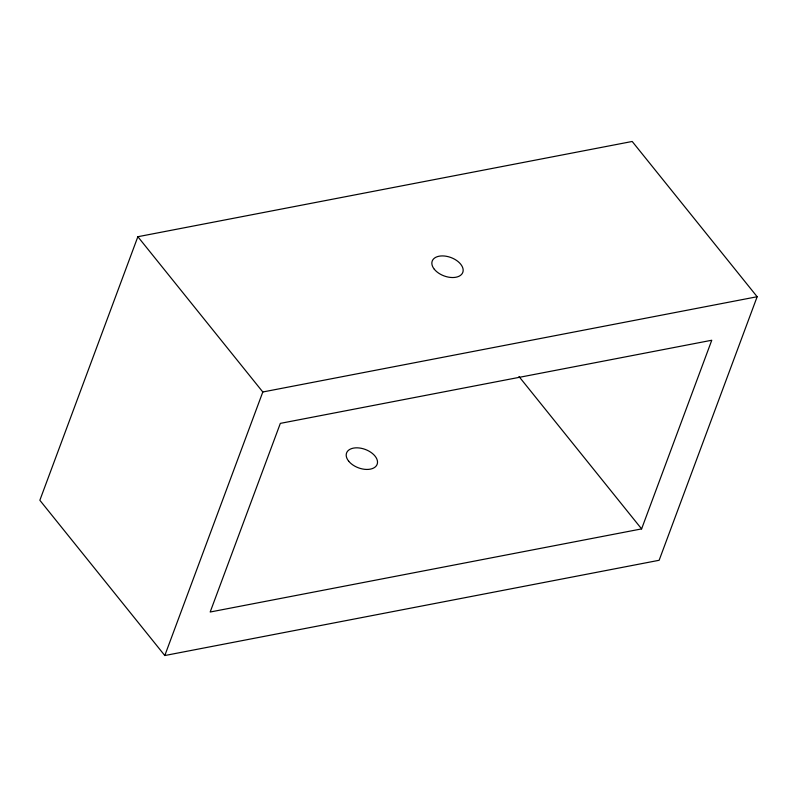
<?xml version="1.0" encoding="UTF-8"?>
<svg xmlns="http://www.w3.org/2000/svg" width="797" height="797" viewBox="0 0 797 797"><rect width="100%" height="100%" fill="white"/><g stroke="black" fill="none" stroke-linecap="round" stroke-linejoin="round"><path stroke-width="1.2" d="M137.861 236.719L39.85 500.267L164.8 655.533L659.139 560.281L757.15 296.733L632.2 141.468L137.861 236.719L262.811 391.985L164.8 655.533M641.605 528.899L711.761 340.249L280.335 423.376L210.179 612.016L641.605 528.899L518.986 376.523M262.811 391.985L757.15 296.733M348.678 461.174A16.309 9.813 20.4 0 0 375.776 466.464A16.309 9.813 20.4 0 0 361.131 448.263A16.309 9.813 20.4 0 0 348.678 461.174M434.325 269.266A16.309 9.813 20.4 0 0 461.423 274.557A16.309 9.813 20.4 0 0 446.778 256.355A16.309 9.813 20.4 0 0 434.325 269.266"/></g></svg>
